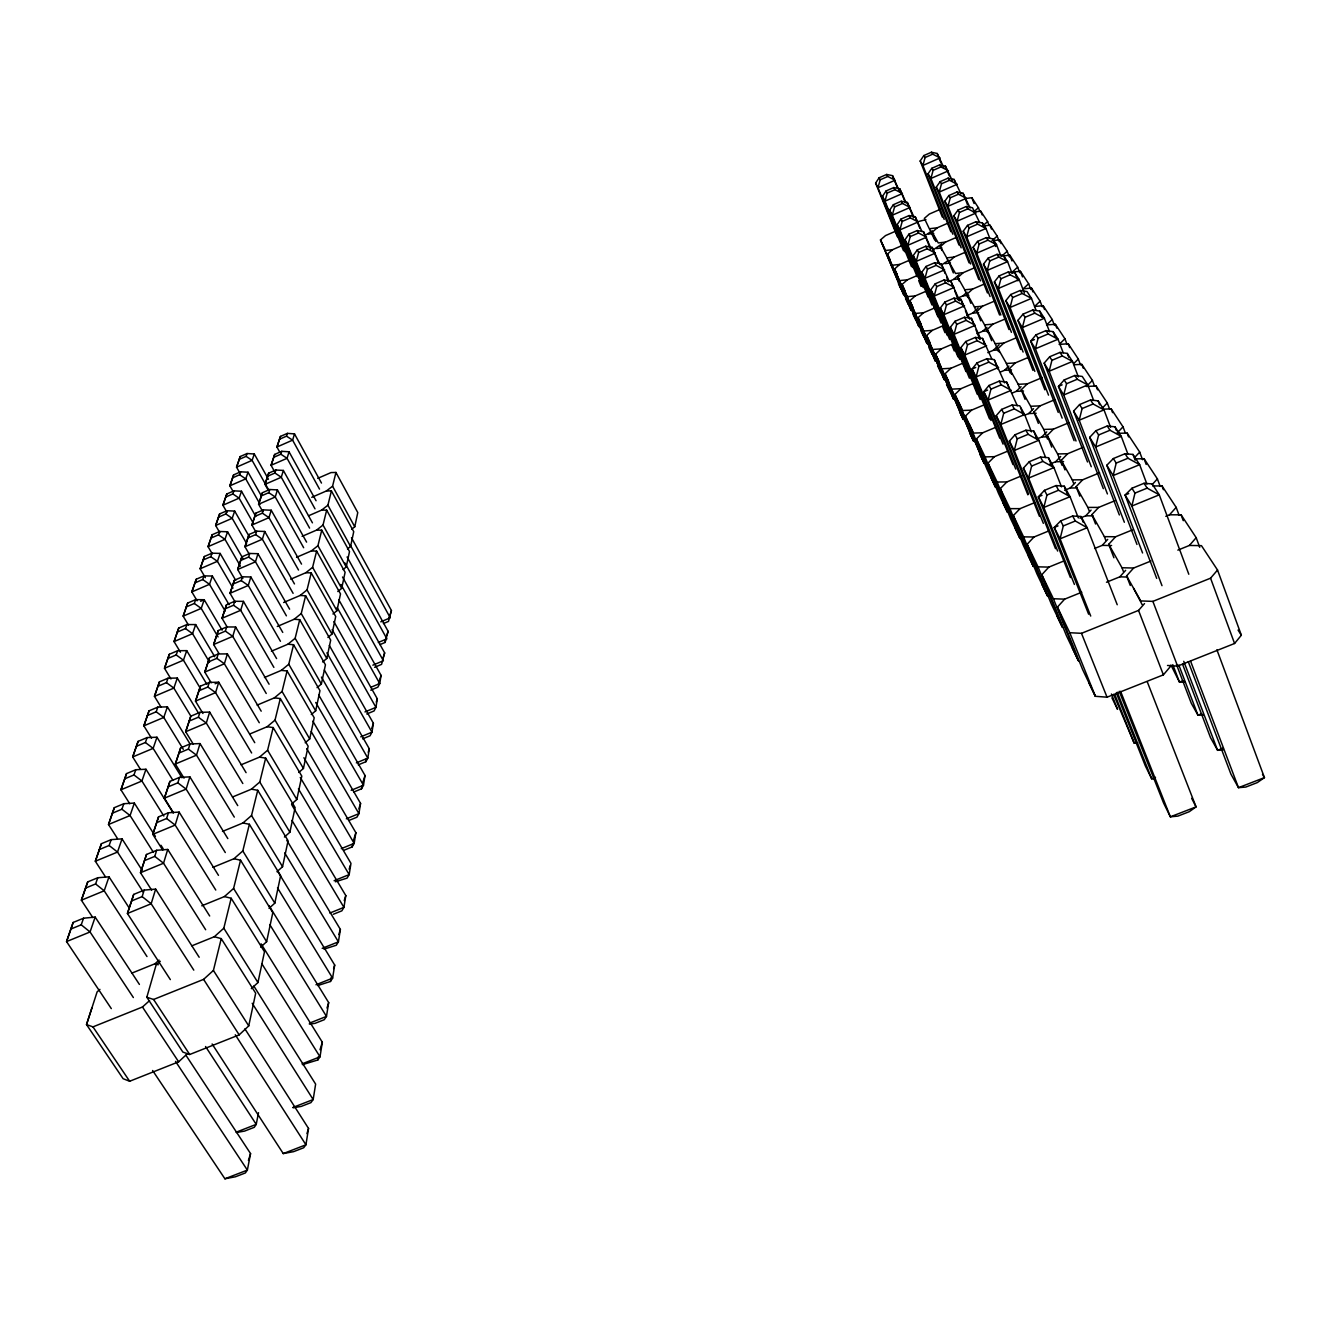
<?xml version="1.0" encoding="UTF-8"?>
<svg xmlns="http://www.w3.org/2000/svg" width="1331" height="1331" viewBox="0 0 1331 1331"><rect width="100%" height="100%" fill="white"/><g stroke="black" fill="none" stroke-linecap="round" stroke-linejoin="round"><path stroke-width="1.5" d="M244.921 1028.88L308.542 1128.455L305.93 1144.793L303.651 1147.771L293.619 1151.648L283.253 1153.578L212.111 1043.97M261.126 943.862L322.335 1042.24L320.006 1056.814L317.793 1059.992L302.47 1064.634M269.045 905.612L328.674 1002.609L326.478 1016.402L324.298 1019.679L315.064 1023.339L309.391 1024.138M277.597 871.156L334.697 965.058L332.6 978.135L330.454 981.479L317.793 985.539M286.814 840.36L340.387 929.437L338.407 941.849L336.294 945.243L323.965 949.169M291.805 804.906L345.81 895.58L343.93 907.376L341.851 910.837L333.282 914.281M306.729 748.621L355.876 832.69L354.162 843.388L352.149 846.915L343.997 850.243M312.868 721.169L360.568 803.425L358.921 813.64L356.941 817.184L348.972 820.445M318.741 695.015L365.027 775.491L363.479 785.24L361.516 788.817L353.73 792.028M324.365 670.042L369.303 748.804L367.805 758.121L365.875 761.715L358.255 764.859M329.323 645.452L373.395 723.265L371.965 732.183L370.051 735.777L362.598 738.871M333.865 621.577L377.305 698.808L375.941 707.36L374.061 710.954L366.757 713.998M338.789 599.749L381.065 675.366L379.751 683.568L377.888 687.162L370.75 690.157M342.533 577.022L384.659 652.889L381.581 664.352L374.577 667.297M347.092 556.957L388.103 631.293L385.108 642.44L379.951 644.62M351.467 537.707L391.43 610.546L388.502 621.411L383.444 623.54M317.793 1059.992L318.325 1056.747M330.454 981.479L331.086 977.603M352.149 846.915L352.665 843.738M361.516 788.817L361.982 785.922M365.875 761.715L366.324 758.936M385.108 642.44L385.641 639.08M185.907 1055.2L250.561 1153.594L247.366 1170.099L245.37 1172.944L235.421 1176.787L224.906 1178.784L152.616 1070.507M258.513 1112.683L256.234 1124.362L254.271 1127.324L244.605 1131.084L236.452 1132.515M160.269 961.281L156.126 964.958L146.826 997.252L182.863 1052.072L189.701 1054.501L239.181 1034.869L248.747 1025.885L255.685 993.209L221.245 938.621L214.324 936.725L191.93 945.792M251.343 988.65L257.948 982.544L264.486 951.765L231.178 898.259L224.423 896.578L201.78 905.812M260.66 947.156L266.633 941.699L272.805 912.65L240.545 860.209L233.94 858.745L212.927 867.346M269.028 908.374L274.818 903.15L280.641 875.698L249.379 824.272L242.924 822.991L222.477 831.426M276.948 871.722L282.555 866.714L288.078 840.726L257.748 790.281L251.426 789.183L232.542 797.003M284.435 837.033L289.892 832.208L295.116 807.584L265.668 758.104L259.478 757.139L241.094 764.809M291.539 804.14L296.83 799.498L301.804 776.123L273.171 727.558L267.132 726.743L250.245 733.814M298.793 772.462L303.435 768.453L308.143 746.225L280.309 698.559L274.386 697.86L257.133 705.114M305.198 742.781L309.707 738.921L314.199 717.775L287.097 670.974L281.29 670.391L264.453 677.512M311.288 714.547L315.68 710.821L319.956 690.656L293.569 644.703L287.879 644.237L271.424 651.208M317.077 687.628L321.37 684.034L325.446 664.801L299.725 619.664L294.151 619.281L277.281 626.468M322.618 661.956L326.794 658.479L330.687 640.111L305.614 595.756L300.141 595.473L283.636 602.51M327.908 637.433L331.968 634.055L335.711 616.503L311.221 572.912L305.864 572.713L290.757 579.185M332.95 613.99L336.926 610.729L340.503 593.925L316.612 551.084L311.338 550.951L296.547 557.306M337.791 591.546L341.684 588.385L345.095 572.297L321.753 530.171L316.578 530.104L302.104 536.343M343.065 569.552L346.226 566.989L349.504 551.566L326.677 510.122L321.603 510.122L308.509 515.796M347.491 548.954L350.585 546.475L353.73 531.668L331.402 490.906L326.411 490.956L311.753 497.328M351.733 529.189L354.761 526.793L357.773 512.568L335.944 472.455L331.036 472.572L317.726 478.361M1188.799 574.243L1159.268 494.833L1152.164 483.918L1144.044 483.286L1131.949 488.244L1134.977 493.102L1131.849 506.046L1161.996 585.673M146.826 997.252L153.597 999.465L203.593 979.366L213.409 970.449L221.245 938.621M214.324 936.725L223.808 928.223L231.178 898.259M224.423 896.578L233.591 888.459L240.545 860.209M233.94 858.745L242.808 850.958L249.379 824.272M242.924 822.991L251.526 815.537L257.748 790.281M251.426 789.183L259.778 782.012L265.668 758.104M259.478 757.139L267.598 750.251L273.171 727.558M267.132 726.743L275.018 720.121L280.309 698.559M274.386 697.86L282.056 691.471L287.097 670.974M281.29 670.391L288.76 664.236L293.569 644.703M287.879 644.237L295.149 638.281L299.725 619.664M294.151 619.281L301.239 613.541L305.614 595.756M300.141 595.473L307.045 589.899L311.221 572.912M305.864 572.713L312.602 567.322L316.612 551.084M311.338 550.951L317.926 545.727L321.753 530.171M316.578 530.104L323.017 525.03L326.677 510.122M321.603 510.122L327.892 505.214L331.402 490.906M326.411 490.956L332.567 486.198L335.944 472.455M1146.906 484.085L1139.652 464.669L1132.997 454.437L1125.061 453.721L1113.365 458.546L1116.21 463.088L1113.149 475.566L1142.564 552.964M1117.225 604.74L1087.194 527.741L1080.988 516.495L1072.62 516.012L1060.657 520.92L1063.303 525.928L1060.075 538.822L1090.721 616.053M1127.806 453.838L1121.268 436.402L1115.029 426.818L1107.259 426.003L1095.945 430.695L1098.624 434.971L1095.629 447.016L1124.346 522.268M1110.57 427.268L1103.998 409.881L1098.142 400.864L1090.555 399.982L1079.591 404.557L1082.103 408.567L1079.191 420.213L1107.409 493.934M1093.616 400.381L1087.776 384.925L1082.253 376.44L1074.832 375.492L1064.201 379.951L1066.564 383.727L1063.719 394.991L1091.27 466.715M1078.343 517.942L1070.041 496.696L1064.218 486.164L1056.049 485.565L1044.486 490.34L1046.965 495.032L1043.82 507.477L1074.416 584.442M1061.506 486.863L1053.952 467.597L1048.479 457.714L1040.509 457.032L1029.312 461.674L1031.641 466.066L1028.58 478.079L1057.646 551.051M1045.65 457.581L1038.829 440.262L1033.705 430.978L1025.902 430.212L1015.071 434.738L1017.25 438.864L1014.272 450.494L1043.338 523.349M1078.343 376.873L1072.487 361.416L1067.262 353.414L1060.008 352.399L1049.693 356.741L1051.923 360.318L1049.144 371.233L1076.03 441.027M1063.203 352.748L1058.045 339.222L1053.12 331.652L1046 330.604L1036 334.846L1038.097 338.207L1035.385 348.805L1062.171 418.134M1049.577 331.802L1044.386 318.242L1039.727 311.088L1032.773 309.99L1023.04 314.133L1025.036 317.31L1022.374 327.592L1048.529 395.141M1031.442 431.86L1024.62 414.557L1019.779 405.805L1012.176 404.973L1001.661 409.382L1003.707 413.276L1000.796 424.522L1028.58 494.034M1035.901 309.94L1031.475 298.377L1027.05 291.589L1020.228 290.457L1010.761 294.5L1012.658 297.528L1010.046 307.511L1034.852 371.382M1017.3 405.722L1006.652 382.064L999.215 381.165L989 385.474L990.946 389.134L988.101 400.032L1015.736 469.061M1024.421 293.086L1019.213 279.543L1015.021 273.105L1008.332 271.94L999.132 275.883L1000.912 278.761L998.366 288.461L1023.106 352.066M1004.672 382.862L994.257 359.636L986.97 358.688L977.054 362.881L978.901 366.358L976.122 376.923L1003.058 444.138M991.961 359.32L982.528 338.407L975.39 337.409L965.757 341.518L967.504 344.796L964.775 355.061L991.046 420.513M1012.026 273.221L1007.584 261.658L1003.591 255.535L997.035 254.337L988.068 258.197L989.765 260.926L987.269 270.376L1011.427 332.351M980.614 338.756L971.397 318.309L964.426 317.26L955.042 321.27L956.69 324.381L954.044 334.347L980.215 399.5M1000.995 256.267L996.52 244.654L992.726 238.831L986.304 237.617L977.553 241.393L979.167 243.989L976.721 253.173L1000.862 314.981M979.683 222.676L972.495 207.736L966.306 206.488L957.987 210.098L959.451 212.461L957.105 221.196L980.498 280.841M969.9 319.373L960.849 299.225L954.028 298.144L944.894 302.054L946.457 305.015L943.862 314.698L969.401 378.204M989.715 238.116L985.988 228.466L982.378 222.909L976.072 221.678L967.537 225.372L969.084 227.851L966.672 236.802L990.064 296.53M949.203 281.357L941.283 263.821L934.728 262.706L926.043 266.45L927.457 269.112L924.978 278.295L949.652 339.505M970.116 207.952L963.078 193.245L957.006 191.997L948.87 195.541L950.284 197.787L947.971 206.305L970.615 263.971M959.684 300.873L950.816 281.091L944.128 279.976L935.227 283.802L936.725 286.614L934.179 296.048L959.668 359.337M939.952 264.619L932.199 247.4L925.76 246.235L917.309 249.895L918.656 252.457L916.21 261.392L941.084 323.034M960.965 193.877L954.077 179.402L948.105 178.138L940.168 181.615L941.499 183.761L939.237 192.08L961.165 247.816M943.862 167.573L937.207 153.498L931.467 152.216L923.864 155.544L925.095 157.524L922.915 165.46L944.178 219.365M931.184 248.764L923.531 231.71L917.225 230.546L908.957 234.14L910.254 236.569L907.858 245.287L931.95 304.932M952.231 180.434L945.459 166.175L939.603 164.894L931.833 168.288L933.114 170.351L930.901 178.487L952.863 234.239M913.964 217.086L907.343 202.445L901.27 201.247L893.384 204.691L894.565 206.921L892.269 215.223L917.175 276.781M922 231.611L915.246 216.753L909.073 215.555L901.004 219.083L902.218 221.412L899.889 229.914L923.215 287.612M906.261 203.111L899.773 188.769L893.816 187.555L886.113 190.932L887.228 193.062L884.982 201.164L911.485 266.633M899.673 191.731L892.535 175.659L886.679 174.444L879.142 177.755L880.207 179.785L878.011 187.721L903.533 250.727M139.406 984.424L95.167 917.092L83.537 918.207L73.155 922.466L66.55 941.583L111.305 1008.615M129.34 908.208L109.009 876.813L97.779 877.745L87.713 881.904L81.374 900.205L92.804 917.558M170.335 979.599L127.427 913.482L133.699 894.415L144.181 890.106L155.644 889.108L151.168 903.766L193.794 970.133M151.651 890.156L140.487 872.72L146.493 854.469L156.675 850.276L167.739 849.444L163.547 863.22L205.656 929.737M162.731 850.093L152.782 834.354L158.555 816.868L168.438 812.759L179.136 812.093L175.176 825.087L215.772 890.04M173.13 812.226L164.379 798.184L169.919 781.397L179.535 777.387L189.884 776.871L186.14 789.117L225.305 852.555M184.027 778.136L175.326 764.027L180.65 747.889L190 743.962L200.033 743.58L196.506 755.159L234.306 817.101M193.245 744.129L185.674 731.717L190.799 716.194L199.916 712.351L209.649 712.085L206.305 723.049L242.824 783.526M211.18 682.77L204.791 672.088L209.566 657.647L218.217 653.97L227.385 653.904L224.373 663.77L259.279 722.733M218.9 653.405L213.642 644.52L218.234 630.578L226.686 626.968L235.604 626.984L232.742 636.368L266.233 693.484M227.252 627.167L222.044 618.283L226.486 604.806L234.738 601.279L243.423 601.362L240.695 610.297L273.887 667.38M235.271 602.278L230.047 593.293L234.356 580.266L242.408 576.805L250.86 576.972L248.265 585.474L280.442 641.276M242.858 578.469L237.683 569.485L241.859 556.857L249.729 553.463L257.964 553.696L255.485 561.815L286.398 615.837M249.097 553.946L244.971 546.742L249.013 534.513L256.717 531.185L264.736 531.468L262.373 539.221L293.103 593.327M256.034 532.234L251.925 525.03L255.851 513.15L263.388 509.889L271.225 510.222L268.962 517.643L298.51 570.034M262.673 511.47L258.597 504.249L262.407 492.72L269.777 489.509L277.414 489.908L275.251 496.995L303.668 547.723M268.013 489.791L264.969 484.368L268.662 473.171L275.883 470.009L283.353 470.442L281.29 477.247L309.591 528.108M275.084 472.505L271.075 465.301L274.685 454.42L281.756 451.309L289.043 451.791L287.063 458.313L315.014 508.858M279.943 452.44L276.931 447.016L280.442 436.418L287.363 433.374L294.5 433.889L292.604 440.145L319.507 489.093M142.184 870.391L122.036 838.879L111.188 839.628L101.406 843.704L95.333 861.24L105.515 876.929M155.428 836.484L134.348 803.075L123.85 803.691L114.316 807.667L108.51 824.505L117.461 838.513M306.945 1133.613L308.542 1128.455M173.296 813.075L145.977 769.251L135.795 769.717L126.528 773.61L120.938 789.799L129.773 803.758M181.981 777.77L156.975 737.224L147.109 737.574L138.091 741.384L132.701 756.956L140.387 769.251M320.006 1049.743L322.335 1042.24M190.15 744.129L167.407 706.861L157.84 707.11L149.039 710.837L143.864 725.844L151.501 738.206M344.247 900.571L345.81 895.58M338.789 934.578L340.387 929.437M333.599 968.602L334.697 965.058M326.993 1008.066L328.674 1002.609M198.735 713.499L177.306 678.045L168.022 678.194L159.437 681.838L154.446 696.329L160.918 706.911M206.871 684.317L186.723 650.643L177.689 650.709L169.32 654.286L164.495 668.278L170.95 678.943M142.151 896.612L151.168 903.766L127.427 913.482L131.619 900.937L142.151 896.612L144.181 890.106M154.762 856.382L163.547 863.22L140.487 872.72L144.53 860.608L154.762 856.382L156.675 850.276M166.625 818.515L175.176 825.087L152.782 834.354L156.692 822.641L166.625 818.515L168.438 812.759M177.822 782.828L186.14 789.117L164.379 798.184L168.172 786.854L177.822 782.828L179.535 777.387M188.386 749.103L196.506 755.159L175.326 764.027L179.003 753.047L188.386 749.103L190 743.962M198.386 717.226L206.305 723.049L185.674 731.717L189.235 721.069L198.386 717.226L199.916 712.351M202.961 713.499L195.491 701.121L198.951 690.789L207.852 687.012L209.3 682.404L218.75 682.237L254.753 742.681M216.837 658.346L224.373 663.77L204.791 672.088L208.152 662.039L216.837 658.346L218.217 653.97M225.372 631.127L232.742 636.368L213.642 644.52L216.903 634.754L225.372 631.127L226.686 626.968M233.491 605.239L240.695 610.297L222.044 618.283L225.222 608.783L233.491 605.239L234.738 601.279M241.227 580.582L248.265 585.474L230.047 593.293L233.141 584.043L241.227 580.582L242.408 576.805M248.598 557.057L255.485 561.815L237.683 569.485L240.695 560.467L248.598 557.057L249.729 553.463M255.635 534.613L262.373 539.221L244.971 546.742L247.915 537.957L255.635 534.613L256.717 531.185M262.357 513.167L268.962 517.643L251.925 525.03L254.803 516.461L262.357 513.167L263.388 509.889M268.779 492.67L275.251 496.995L258.597 504.249L261.392 495.881L268.779 492.67L269.777 489.509M274.935 473.021L281.29 477.247L264.969 484.368L267.697 476.182L274.935 473.021L275.883 470.009M280.841 454.204L287.063 458.313L271.075 465.301L273.753 457.315L280.841 454.204L281.756 451.309M286.498 436.152L292.604 440.145L276.931 447.016L279.543 439.213L286.498 436.152L287.363 433.374M362.781 782.678L365.027 775.491M248.415 1160.432L250.561 1153.594M358.821 808.949L360.568 803.425M353.514 840.244L355.876 832.69M349.138 869.193L350.352 865.316M214.757 656.749L195.674 624.572L186.889 624.555L178.72 628.066L174.062 641.575L180.45 652.24M222.094 630.145L204.209 599.732L195.657 599.632L187.671 603.076L183.162 616.153L188.453 625.054M382.646 659.244L384.659 652.889M378.486 683.518L381.065 675.366M376.257 702.136L377.305 698.808M371.782 728.39L373.395 723.265M368.205 752.298L369.303 748.804M229.065 604.69L212.361 576.04L204.026 575.874L196.223 579.251L191.847 591.912L197.104 600.813M235.703 580.316L220.131 553.413L212.012 553.18L204.375 556.491L200.149 568.77L205.357 577.687M389.018 618.166L391.43 610.546M386.872 635.186L388.103 631.293M243.057 558.737L227.568 531.768L219.648 531.485L212.178 534.729L208.069 546.658L212.228 553.796M249.08 536.31L234.689 511.071L226.952 510.738L219.632 513.916L215.655 525.495L219.781 532.65M255.702 516.312L241.493 491.239L233.94 490.856L226.786 493.984L222.909 505.231L227.035 512.418M261.192 495.614L248.032 472.222L240.661 471.806L233.624 474.884L229.88 485.815L232.958 491.222M268.446 479.276L254.304 453.987L247.084 453.522L240.212 456.55L236.552 467.181L239.597 472.555M131.619 900.937L133.699 894.415M144.53 860.608L146.493 854.469M156.692 822.641L158.555 816.868M168.172 786.854L169.919 781.397M179.003 753.047L180.65 747.889M189.235 721.069L190.799 716.194M198.951 690.789L200.432 686.164L209.3 682.404M208.152 662.039L209.566 657.647M216.903 634.754L218.234 630.578M225.222 608.783L226.486 604.806M233.141 584.043L234.356 580.266M240.695 560.467L241.859 556.857M247.915 537.957L249.013 534.513M254.803 516.461L255.851 513.15M261.392 495.881L262.407 492.72M267.697 476.182L268.662 473.171M273.753 457.315L274.685 454.42M279.543 439.213L280.442 436.418M91.872 1008.016L86.515 1024.571L123.118 1078.709L129.656 1081.254L178.637 1061.822L186.956 1054.102M169.32 654.286L164.495 668.278L183.445 660.193L186.723 650.643M178.72 628.066L174.062 641.575L192.562 633.672L195.674 624.572M187.671 603.076L183.162 616.153L201.231 608.4L204.209 599.732L200.632 601.279M196.223 579.251L191.847 591.912L209.516 584.309L212.361 576.04M204.375 556.491L200.149 568.77L217.419 561.316L220.131 553.413M212.178 534.729L208.069 546.658L224.972 539.321L227.568 531.768M219.632 513.916L215.655 525.495L232.193 518.308L234.689 511.071M226.786 493.984L222.909 505.231L239.114 498.16L241.493 491.239M233.624 474.884L229.88 485.815L245.753 478.877L248.032 472.222M240.212 456.55L236.552 467.181L252.108 460.36L254.304 453.987M73.155 922.466L66.55 941.583L90.059 931.966L95.167 917.092M87.713 881.904L81.374 900.205L104.201 890.805L109.009 876.813M101.406 843.704L95.333 861.24L117.511 852.073L122.036 838.879M114.316 807.667L108.51 824.505L130.072 815.537L134.348 803.075M126.528 773.61L120.938 789.799L141.918 781.014L145.977 769.251M138.091 741.384L132.701 756.956L153.148 748.371L156.975 737.224M149.039 710.837L143.864 725.844L163.78 717.442L167.407 706.861M159.437 681.838L154.446 696.329L173.862 688.094L177.306 678.045M70.793 929.071L81.224 924.812L83.537 918.207M85.467 888.126L95.599 883.95L97.779 877.745M99.293 849.561L109.142 845.484L111.188 839.628M112.336 813.208L121.903 809.215L123.85 803.691M124.648 778.851L133.965 774.941L135.795 769.717M136.311 746.342L145.378 742.515L147.109 737.574M147.358 715.529L156.193 711.802L157.84 707.11M157.823 686.314L166.442 682.637L168.022 678.194M167.789 658.529L176.191 654.935L177.689 650.709M177.256 632.109L185.475 628.581L186.889 624.555M186.29 606.936L194.309 603.475L195.657 599.632M194.892 582.928L202.728 579.534L204.026 575.874M203.111 560.002L210.78 556.691L212.012 553.18M210.964 538.09L218.467 534.846L219.648 531.485M218.484 517.143L225.821 513.949L226.952 510.738M225.671 497.079L232.858 493.934L233.94 490.856M232.576 477.846L239.613 474.751L240.661 471.806M239.181 459.378L246.085 456.35L247.084 453.522M200.432 686.164L195.491 701.121L215.572 692.636L218.75 682.237L215.123 683.768M897.36 236.735L875.598 183.079L879.142 177.755M904.947 251.809L882.47 196.339L886.113 190.932M942.281 217.003L920.17 160.984L923.864 155.544M912.85 267.498L889.64 210.165L893.384 204.691M950.85 231.677L928.023 173.795L931.833 168.288M921.867 285.766L897.144 224.623L901.004 219.083M959.002 245.02L936.242 187.189L940.168 181.615M928.156 297.096L904.997 239.763L908.957 234.14M969.068 262.873L944.827 201.197L948.87 195.541M937.922 316.828L913.216 255.602L917.309 249.895M978.784 279.477L953.811 215.838L957.987 210.098M947.323 335.462L921.817 272.223L926.043 266.45M987.436 292.97L963.228 231.195L967.537 225.372M957.954 356.891L930.868 289.659L935.227 283.802M999.581 314.998L973.111 247.283L977.553 241.393M965.957 371.565L940.368 307.977L944.894 302.054M1008.981 329.556L983.476 264.187L988.068 258.197M977.353 394.392L950.367 327.276L955.042 321.27M1020.661 349.471L994.373 281.939L999.132 275.883M989.532 418.866L960.915 347.591L965.757 341.518M1032.939 370.384L1005.837 300.64L1010.761 294.5M977.054 362.881L972.029 369.036L999.764 438.182M1044.868 389.85L1017.932 320.355L1023.04 314.133M1167.52 665.467L1177.586 666.099L1234.569 643.489L1241.357 635.22L1217.532 570.034L1201.444 545.643L1189.382 545.46L1177.835 550.136M989 385.474L983.775 391.697L1012.958 464.552M1036 334.846L1030.693 341.152L1058.245 412.427M1081.754 592.228L1064.65 599.15L1057.43 607.086L1082.585 669.493L1095.38 696.296L1107.043 697.194L1163.394 674.85L1170.398 666.532M1150.932 561.033L1133.629 568.021L1126.592 575.907L1140.75 600.93L1152.879 601.379L1210.561 578.186L1217.532 570.034M1027.865 494.833L996.22 415.688L1001.661 409.382M1074.084 440.677L1044.169 363.13L1049.693 356.741M1057.43 607.086L1069.775 632.724L1081.487 633.323L1138.537 610.413L1144.527 603.575M1189.382 545.46L1196.186 537.691L1181.113 514.831L1169.516 514.798L1165.79 516.312M1039.461 516.395L1009.397 441.11L1015.071 434.738M1064.201 379.951L1058.461 386.423L1087.51 461.973M1106.477 582.229L1119.804 576.839L1125.643 570.317M1169.516 514.798L1176.188 507.377L1162.013 485.898L1152.729 485.981M1113.931 557.772L1108.723 544.296L1115.578 536.759L1132.315 529.954M1103.316 488.643L1073.601 411.096L1079.591 404.557M1094.598 548.488L1102.234 545.377L1107.708 539.388M1055.516 548.671L1023.406 468.113L1029.312 461.674M1152.164 484.584L1157.388 478.894L1144.061 458.696L1135.11 458.879M1041.807 574.693L1053.387 598.734L1078.409 660.758L1066.397 635.602L1041.807 574.693L1048.861 567.106L1064.101 560.9M1095.579 524.015L1091.919 514.598L1098.641 507.41L1115.428 500.523M1079.973 518.175L1085.73 515.812L1091.087 510.089M1134.594 457.548L1139.702 452.091L1127.141 433.057L1118.855 433.307M1119.354 514.964L1089.69 437.333L1095.945 430.695M1044.486 490.34L1038.313 496.846L1070.423 577.554M1027.149 544.246L1038.03 566.84L1062.471 627.383L1051.191 603.725L1027.149 544.246L1034.021 536.992L1049.344 530.72M1079.824 496.164L1076.13 486.68L1082.685 479.776L1099.572 472.821M1064.617 490.29L1070.191 487.995L1075.431 482.504M1116.776 433.374L1123.031 426.835L1111.185 408.867L1103.166 409.183M1013.34 515.596L1023.589 536.875L1047.497 595.989L1036.866 573.711L1013.34 515.596L1020.062 508.642L1034.919 502.536M1049.926 464.103L1055.55 461.774L1060.674 456.5M1064.966 469.926L1061.24 460.343L1067.662 453.721L1082.768 447.466M1102.384 408.018L1107.292 402.977L1096.079 385.99L1086.395 386.472L1092.402 380.416L1081.787 364.328L1074.283 364.761M1136.957 544.446L1106.81 465.251L1113.365 458.546M1000.33 488.593L1009.979 508.642L1033.372 566.407L1023.339 545.377L1000.33 488.593L1006.902 481.922L1021.859 475.716M1060.657 520.92L1054.185 527.475L1088.625 614.207M1051.723 447.116L1047.181 435.503L1053.47 429.131L1068.726 422.776M1037.93 438.565L1041.724 437.001L1046.732 431.926M988.035 463.088L997.152 482.022L1020.045 538.489L1010.562 518.608L988.035 463.088L994.457 456.666L1007.683 451.159M1038.346 423.358L1033.888 411.994L1040.043 405.872L1054.867 399.666M1024.803 415.172L1028.63 413.575L1033.555 408.684M1073.884 363.43L1078.31 359.054L1068.227 343.781L1059.16 344.396L1064.933 338.773L1055.367 324.282L1046.565 324.947L1052.222 319.523L1043.121 305.731L1034.586 306.463L1040.127 301.205L1031.475 288.078L1023.173 288.844L1028.63 283.769L1020.361 271.258L1012.309 272.056L1017.649 267.132L1009.78 255.203L1001.927 256.034L1007.184 251.26L999.648 239.863L993.924 240.512M1131.949 488.244L1125.078 495.016L1156.689 578.369M976.405 438.947L985.04 456.882L1007.434 512.102L998.466 493.269L976.405 438.947L982.694 432.775L996.087 427.184M1025.07 399.317L1021.293 389.733L1027.316 383.827L1042.356 377.522M1012.508 392.928L1016.235 391.364L1021.06 386.672M969.45 424.506L995.505 487.096L986.986 469.244L965.391 416.087L971.547 410.148L984.574 404.674M1000.696 371.915L1004.489 370.317L1008.898 366.058M1011.577 374.261L1009.364 368.62L1015.254 362.93L1028.613 357.29M999.514 352.382L998.017 348.572L1003.807 343.065L1016.817 337.558M958.786 402.378L984.191 463.404L954.943 394.409L960.965 388.669L974.209 383.078M987.785 352.648L993.309 350.303L999.082 344.829M963.81 362.797L950.916 368.271L945.01 373.795L973.443 440.894L945.01 373.795L948.67 381.381M977.054 333.665L982.694 331.269L986.937 327.31M991.645 340.703L987.236 329.506L992.893 324.182L1006.169 318.542M954.51 343.265L941.35 348.855L935.577 354.196L963.228 419.481L935.577 354.196L939.054 361.416M967.071 315.497L972.578 313.151L978.119 308.027M980.714 320.838L976.954 311.338L982.528 306.197L995.455 300.673M945.077 324.88L932.232 330.371L926.576 335.545L953.512 399.117L926.576 335.545L929.887 342.416M957.305 298.277L962.929 295.865L967.005 292.154M970.865 303.352L967.171 294.035L972.628 289.06L983.958 284.202M959.335 281.307L957.821 277.514L963.178 272.689L974.259 267.93M934.795 307.91L923.548 312.735L918.007 317.743L944.228 379.684L918.007 317.743L921.168 324.298M992.011 240.728L997.169 236.103L989.981 225.189L982.528 226.104L987.602 221.595L980.714 211.163L973.46 212.078L978.435 207.719L971.846 197.703L964.759 198.652M99.925 989.366L97.13 991.845L86.515 1024.571L92.97 1026.883L142.467 1007.001L149.571 1000.613M948.221 281.739L953.711 279.377L959.069 274.569M926.243 291.173L915.262 295.898L909.822 300.756L935.394 361.167L909.822 300.756L912.833 307.012M131.902 973.094L154.962 963.76L159.088 960.1M941.15 265.235L948.853 260.127M953.345 272.922L948.903 261.725L954.161 257.049L965.507 252.158M941.882 250.444L940.368 246.634L945.526 242.092L956.623 237.301M918.606 274.951L907.343 279.809L902.002 284.518L926.942 343.465L902.002 284.518L904.88 290.507M932.831 250.128L941.649 244.022M910.787 259.661L899.756 264.42L894.515 268.995L918.856 326.544L894.515 268.995L897.277 274.718M924.662 235.753L932.232 230.812M935.909 241.543L932.199 232.193L937.257 227.784L948.687 222.826M903.849 244.771L892.502 249.696L887.344 254.138L911.119 310.339L887.344 254.138L889.99 259.612M925.095 157.524L932.715 154.163L940.102 157.923L922.915 165.46L920.17 160.984M880.207 179.785L887.794 176.474L895.064 180.234L878.011 187.721L875.598 183.079M933.114 170.351L940.917 166.941L948.471 170.801L930.901 178.487L928.023 173.795M887.228 193.062L894.981 189.668L902.418 193.544L884.982 201.164L882.47 196.339M941.499 183.761L949.485 180.284L957.222 184.244L939.237 192.08L936.242 187.189M894.565 206.921L902.485 203.46L910.105 207.436L892.269 215.223L889.64 210.165M950.284 197.787L958.436 194.226L966.373 198.302L947.971 206.305L944.827 201.197M902.218 221.412L910.321 217.885L918.14 221.978L899.889 229.914L897.144 224.623M940.535 209.2L929.337 214.058L924.363 218.351L934.628 239.83M896.645 230.745L885.548 235.57L880.49 239.896L903.716 294.817L880.49 239.896L885.597 250.494L892.502 249.696M917.009 221.894L925.91 219.615M959.451 212.461L967.82 208.834L975.939 213.027L957.105 221.196L953.811 215.838M910.254 236.569L918.54 232.975L926.559 237.184L907.858 245.287L904.997 239.763M969.084 227.851L977.636 224.14L985.988 228.466L966.672 236.802L963.228 231.195M918.656 252.457L927.141 248.781L935.36 253.123L916.21 261.392L913.216 255.602M979.167 243.989L987.951 240.196L996.52 244.654L976.721 253.173L973.111 247.283M927.457 269.112L936.175 265.368L944.611 269.844L924.978 278.295L921.817 272.223M989.765 260.926L998.782 257.049L1007.584 261.658L987.269 270.376L983.476 264.187M936.725 286.614L945.659 282.771L954.31 287.396L934.179 296.048L930.868 289.659M1000.912 278.761L1010.162 274.785L1019.213 279.543L998.366 288.461L994.373 281.939M946.457 305.015L955.625 301.089L964.526 305.864L943.862 314.698L940.368 307.977M1012.658 297.528L1022.158 293.469L1031.475 298.377L1010.046 307.511L1005.837 300.64M956.69 324.381L966.123 320.372L975.274 325.313L954.044 334.347L950.367 327.276M1025.036 317.31L1034.803 313.168L1044.386 318.242L1022.374 327.592L1017.932 320.355M967.504 344.796L977.187 340.686L986.604 345.794L964.775 355.061L960.915 347.591M1034.42 339.571L1030.693 341.152L1035.385 348.805L1058.045 339.222L1048.163 333.948L1046 330.604M1038.097 338.207L1048.163 333.948M975.739 367.472L972.029 369.036L976.122 376.923L998.566 367.439L988.85 362.148L986.97 358.688M978.901 366.358L988.85 362.148M380.782 621.827L390.266 617.817L350.402 545.294M378.303 642.474L386.905 638.847L344.962 563.013M1051.923 360.318L1062.288 355.943L1072.487 361.416L1049.144 371.233L1044.169 363.13M987.602 390.083L983.775 391.697L988.101 400.032L1011.227 390.316L1001.211 384.825L999.215 381.165M990.946 389.134L1001.211 384.825M372.863 665.167L383.395 660.742L340.936 584.442M1062.121 384.875L1058.461 386.423L1063.719 394.991L1087.776 384.925L1077.245 379.252L1074.832 375.492M1066.564 383.727L1077.245 379.252M1003.707 413.276L1014.272 408.85L1024.62 414.557L1000.796 424.522L996.22 415.688M370.783 687.312L379.751 683.568L337.142 607.485M1082.103 408.567L1093.117 403.975L1103.998 409.881L1079.191 420.213L1073.601 411.096M1017.25 438.864L1028.148 434.322L1038.829 440.262L1014.272 450.494L1009.397 441.11M364.96 711.919L375.941 707.36L332.134 629.663M360.751 736.842L371.965 732.183L326.894 652.839M1098.624 434.971L1109.987 430.246L1121.268 436.402L1095.629 447.016L1089.69 437.333M1031.641 466.066L1042.888 461.408L1053.952 467.597L1028.58 478.079L1023.406 468.113M356.359 762.863L367.805 758.121L321.436 677.08M1116.21 463.088L1127.973 458.247L1139.652 464.669L1113.149 475.566L1106.81 465.251M1042.007 495.315L1038.313 496.846L1043.82 507.477L1070.041 496.696L1058.578 490.241L1056.049 485.565M1046.965 495.032L1058.578 490.241M351.168 790.315L363.479 785.24L315.73 702.469M1128.688 493.535L1125.078 495.016L1131.849 506.046L1159.268 494.833L1147.156 488.128L1144.044 483.286M1134.977 493.102L1147.156 488.128M1058.029 525.911L1054.185 527.475L1060.075 538.822L1087.194 527.741L1075.332 520.987L1072.62 516.012M346.343 818.798L358.921 813.64L311.221 731.584M1063.303 525.928L1075.332 520.987M341.285 848.646L354.162 843.388L303.917 757.722M334.098 880.706L349.171 874.6L350.968 863.37L300.274 777.437M329.872 913.049L343.93 907.376L291.955 820.412M322.202 948.338L338.407 941.849L284.701 852.905M315.979 984.774L332.6 978.135L277.514 887.893M309.408 1023.173L326.478 1016.402L269.91 924.795M1183.093 680.673L1179.466 682.104L1170.931 665.018M302.154 1063.835L320.006 1056.814L261.858 963.777M1201.71 713.732L1197.967 715.196L1191.278 703.25L1176.454 664.435M292.97 1107.425L313.168 1099.539L315.63 1084.116L253.838 986.055M236.236 1132.165L256.234 1124.362L205.556 1046.515M1223.405 748.055L1217.599 750.318L1210.511 737.64L1182.56 664.219M1155.508 777.304L1151.681 778.801L1145.342 765.874L1116.293 692.852M283.253 1153.578L305.93 1144.793L235.271 1034.769M224.906 1178.784L247.366 1170.099L175.542 1061.389M293.136 1107.791L301.172 1106.427L310.922 1102.634L313.168 1099.539L252.208 1003.258M930.186 228.649L937.257 227.784M928.439 234.106L933.746 233.474M945.526 242.092L938.272 242.941L932.199 232.193M936.492 248.548L941.949 247.932M940.368 246.634L946.707 257.865L954.161 257.049M892.668 265.202L899.756 264.42M944.91 263.621L950.5 263.022M963.178 272.689L955.542 273.471L948.903 261.725M900.072 280.542L907.343 279.809M953.711 279.377L959.451 278.811M957.821 277.514L964.775 289.792L972.628 289.06M907.809 296.597L915.262 295.898M962.929 295.865L968.818 295.332M335.395 881.788L347.125 878.094L349.171 874.6L298.41 788.85M967.171 294.035L974.442 306.895L982.528 306.197M915.894 313.384L923.548 312.735M972.578 313.151L978.634 312.635M976.954 311.338L984.591 324.847L992.893 324.182M924.38 330.97L932.232 330.371M982.694 331.269L987.685 330.903M1155.375 778.519L1151.681 778.801L1117.258 692.203M987.236 329.506L995.239 343.681L1003.807 343.065M933.264 349.421L941.35 348.855M993.309 350.303L998.45 349.953M1222.973 749.985L1217.599 750.318L1183.758 661.324M998.017 348.572L1006.436 363.479L1015.254 362.93M942.581 368.77L950.916 368.271M1004.489 370.317L1011.543 369.902M1113.598 694.416L1134.112 743.031L1137.722 742.831M1009.364 368.62L1018.232 384.31L1027.316 383.827M952.38 389.118L960.965 388.669M1016.235 391.364L1023.522 391.015M1021.293 389.733L1030.643 406.271L1040.043 405.872M1203.241 714.963L1197.967 715.196L1178.817 665.034M971.547 410.148L962.696 410.514L954.943 394.409M1028.63 413.575L1036.15 413.259M1033.888 411.994L1043.754 429.447L1053.47 429.131M982.694 432.775L973.577 433.074L965.391 416.087M1041.724 437.001L1047.547 436.818M1184.64 681.971L1179.466 682.104L1172.777 664.651M1047.181 435.503L1057.613 453.954L1067.662 453.721M985.04 456.882L994.457 456.666M1055.55 461.774L1063.585 461.607M1061.24 460.343L1072.287 479.892L1082.685 479.776M997.152 482.022L1006.902 481.922M1070.191 487.995L1077.128 487.945M1076.13 486.68L1087.86 507.41L1098.641 507.41M1009.979 508.642L1020.062 508.642M1085.73 515.812L1092.917 515.846M1091.919 514.598L1104.381 536.643L1115.578 536.759M1023.589 536.875L1034.021 536.992M1102.234 545.377L1111.568 545.527M1108.723 544.296L1121.983 567.755L1133.629 568.021M1038.03 566.84L1048.861 567.106M1119.804 576.839L1127.573 577.055M1053.387 598.734L1064.65 599.15M154.962 963.76L158.273 964.775M246.085 456.35L252.108 460.36L268.246 489.143M239.613 474.751L245.753 478.877L260.027 504.199M232.858 493.934L239.114 498.16L253.439 523.399M225.821 513.949L232.193 518.308L246.584 543.447M218.467 534.846L224.972 539.321L240.445 566.191M210.78 556.691L217.419 561.316L232.975 588.119M202.728 579.534L209.516 584.309L225.172 611.079M194.309 603.475L201.231 608.4L218.068 636.933M185.475 628.581L192.562 633.672L209.516 662.189M176.191 654.935L183.445 660.193L200.565 688.726M207.852 687.012L215.572 692.636L251.642 752.98M166.442 682.637L173.862 688.094L191.015 716.394M156.193 711.802L163.78 717.442L183.295 749.32M145.378 742.515L153.148 748.371L172.764 780.049M133.965 774.941L141.918 781.014L163.846 816.036M121.903 809.215L130.072 815.537L153.448 852.406M109.142 845.484L117.511 852.073L143.349 892.286M95.599 883.95L104.201 890.805L146.992 956.556M81.224 924.812L90.059 931.966L133.366 997.551M92.97 1026.883L129.656 1081.254M142.467 1007.001L178.637 1061.822M153.597 999.465L189.701 1054.501M931.467 152.216L932.715 154.163M939.603 164.894L940.917 166.941M948.105 178.138L949.485 180.284M957.006 191.997L958.436 194.226M966.306 206.488L967.82 208.834M976.072 221.678L977.636 224.14M986.304 237.617L987.951 240.196M997.035 254.337L998.782 257.049M1008.332 271.94L1010.162 274.785M1020.228 290.457L1022.158 293.469M1032.773 309.99L1034.803 313.168M1060.008 352.399L1062.288 355.943M1090.555 399.982L1093.117 403.975M1107.259 426.003L1109.987 430.246M1125.061 453.721L1127.973 458.247M1238.063 630.095L1241.357 635.22M203.593 979.366L239.181 1034.869M213.409 970.449L248.747 1025.885M155.644 889.108L199.168 957.255M167.739 849.444L209.682 915.994M160.968 845.268L163.197 848.795M223.808 928.223L257.948 982.544M233.591 888.459L266.633 941.699M179.136 812.093L218.484 875.349M189.884 776.871L227.834 838.597M242.808 850.958L274.818 903.15M200.033 743.58L237.733 805.604M251.526 815.537L282.555 866.714M259.778 782.012L289.892 832.208M209.649 712.085L246.085 772.662M267.598 750.251L296.83 799.498M227.385 653.904L261.192 711.187M275.018 720.121L303.435 768.453M1262.487 774.259L1264.45 777.62L1257.279 782.611L1245.799 787.054L1238.479 787.669L1230.942 774.16L1188.3 661.723M235.604 626.984L269.078 684.217M282.056 691.471L309.707 738.921M243.423 601.362L276.598 658.595M288.76 664.236L315.68 710.821M250.86 576.972L282.754 632.408M295.149 638.281L321.37 684.034M257.964 553.696L289.626 609.182M301.239 613.541L326.794 658.479M264.736 531.468L294.467 583.943M1133.579 588.269L1142.198 604.723M307.045 589.899L331.968 634.055M271.225 510.222L301.538 564.111M312.602 567.322L336.926 610.729M277.414 489.908L306.596 542.116M283.353 470.442L312.436 522.833M317.926 545.727L341.684 588.385M323.017 525.03L346.226 566.989M289.043 451.791L316.063 500.739M327.892 505.214L350.585 546.475M332.567 486.198L354.761 526.793M294.5 433.889L321.486 483.07M886.679 174.444L887.794 176.474M893.816 187.555L894.981 189.668M901.27 201.247L902.485 203.46M909.073 215.555L910.321 217.885M917.225 230.546L918.54 232.975M925.76 246.235L927.141 248.781M934.728 262.706L936.175 265.368M944.128 279.976L945.659 282.771M954.028 298.144L955.625 301.089M964.426 317.26L966.123 320.372M975.39 337.409L977.187 340.686M1012.176 404.973L1014.272 408.85M1025.902 430.212L1028.148 434.322M1040.509 457.032L1042.888 461.408M1191.661 798.35L1196.07 806.885L1189.265 811.694L1177.902 816.103L1170.365 816.818L1163.61 803.075L1119.238 691.305M1111.901 697.843L1117.541 709.323L1111.418 693.983M898.375 283.619L901.02 289.176M905.546 298.66L908.324 304.45M913.049 314.349L915.928 320.388M920.869 330.737L923.88 337.042M929.038 347.84L932.182 354.445M937.573 365.742L940.884 372.663M946.524 384.493L949.985 391.747M959.535 411.745L963.228 419.481M969.567 432.758L973.443 440.894M980.115 454.836L984.191 463.404M991.212 478.095L995.505 487.096M1002.909 502.586L1007.434 512.102M1015.254 528.44L1020.045 538.489M1028.297 555.776L1033.372 566.407M1042.123 584.725L1047.497 595.989M1056.764 615.421L1062.471 627.383M1072.337 648.031L1078.409 660.758M1088.908 682.736L1095.38 696.296L1069.775 632.724M942.647 326.894L944.977 332.667M918.723 280.625L921.069 286.398M951.964 345.245L954.277 350.985M923.531 231.71L930.419 248.964M915.246 216.753L919.854 228.25M1081.487 633.323L1107.043 697.194M907.343 202.445L913.482 217.785M899.773 188.769L905.163 202.196M892.535 175.659L897.161 187.189M950.816 281.091L953.129 286.864M954.66 290.724L958.486 300.357M1114.995 695.032L1134.112 743.031M941.283 263.821L945.11 273.437M946.64 277.281L948.171 281.124M932.199 247.4L938.322 262.739M964.775 289.792L967.82 297.512M982.528 338.407L984.824 344.213M1120.586 691.338L1170.365 816.818L1196.07 806.885L1147.255 681.755M971.397 318.309L974.458 325.995M975.989 329.838L979.799 339.472M946.707 257.865L948.188 261.575M960.849 299.225L963.894 306.879M965.424 310.722L967.704 316.462M995.239 343.681L998.233 351.268M1020.544 407.735L1023.572 415.422M984.591 324.847L987.635 332.567M1006.652 382.064L1008.931 387.837M974.442 306.895L975.939 310.689M994.257 359.636L998.067 369.269M1048.479 457.714L1051.507 465.417M1018.232 384.31L1019.729 388.12M1033.705 430.978L1036.733 438.664M1006.436 363.479L1010.113 372.813M945.459 166.175L949.236 175.842M1057.613 453.954L1062.071 465.384M1080.988 516.495L1083.251 522.301M937.207 153.498L940.967 163.081M1043.754 429.447L1047.53 439.08M1064.218 486.164L1067.229 493.884M1030.643 406.271L1032.124 410.031M1087.86 507.41L1089.357 511.27M963.078 193.245L967.587 204.841M1072.287 479.892L1073.751 483.669M954.077 179.402L955.575 183.279M992.726 238.831L995.704 246.518M980.714 211.163L982.178 214.923M978.435 207.719L979.899 211.463M1104.381 536.643L1105.861 540.469M982.378 222.909L983.875 226.786M971.846 197.703L974.076 203.51M1007.184 251.26L1009.38 256.983M1015.021 273.105L1017.999 280.841M999.648 239.863L1001.095 243.623M997.169 236.103L999.331 241.71M1003.591 255.535L1005.088 259.395M1126.592 575.907L1130.285 585.474M989.981 225.189L991.462 229.032M1121.983 567.755L1123.447 571.548M1138.537 610.413L1163.394 674.85M987.602 221.595L989.083 225.421M1039.727 311.088L1041.957 316.894M1028.63 283.769L1030.81 289.476M1020.361 271.258L1022.524 276.881M1017.649 267.132L1019.796 272.739M1009.78 255.203L1011.976 260.943M1052.222 319.523L1054.402 325.263M1043.121 305.731L1044.552 309.507M1053.12 331.652L1055.333 337.458M1040.127 301.205L1042.273 306.829M1152.879 601.379L1177.586 666.099M1031.475 288.078L1032.939 291.905M1190.679 661.424L1238.479 787.669L1264.45 777.62L1216.9 649.778M1068.227 343.781L1069.675 347.574M1064.933 338.773L1067.079 344.43M1067.262 353.414L1068.743 357.274M1055.367 324.282L1056.831 328.125M1096.079 385.99L1097.526 389.817M1092.402 380.416L1094.564 386.123M1098.142 400.864L1099.606 404.757M1081.787 364.328L1083.251 368.205M1078.31 359.054L1080.489 364.827M1111.185 408.867L1112.6 412.643M1107.292 402.977L1109.488 408.817M1115.029 426.818L1116.476 430.678M1127.141 433.057L1128.588 436.934M1123.031 426.835L1125.194 432.608M1132.997 454.437L1135.177 460.26M1157.388 478.894L1160.199 486.447M1144.061 458.696L1146.207 464.452M1139.702 452.091L1142.547 459.711M1176.188 507.377L1179.05 515.114M1162.013 485.898L1163.427 489.708M1196.186 537.691L1199.73 547.324M1210.561 578.186L1234.569 643.489M1181.113 514.831L1183.259 520.671"/></g></svg>
